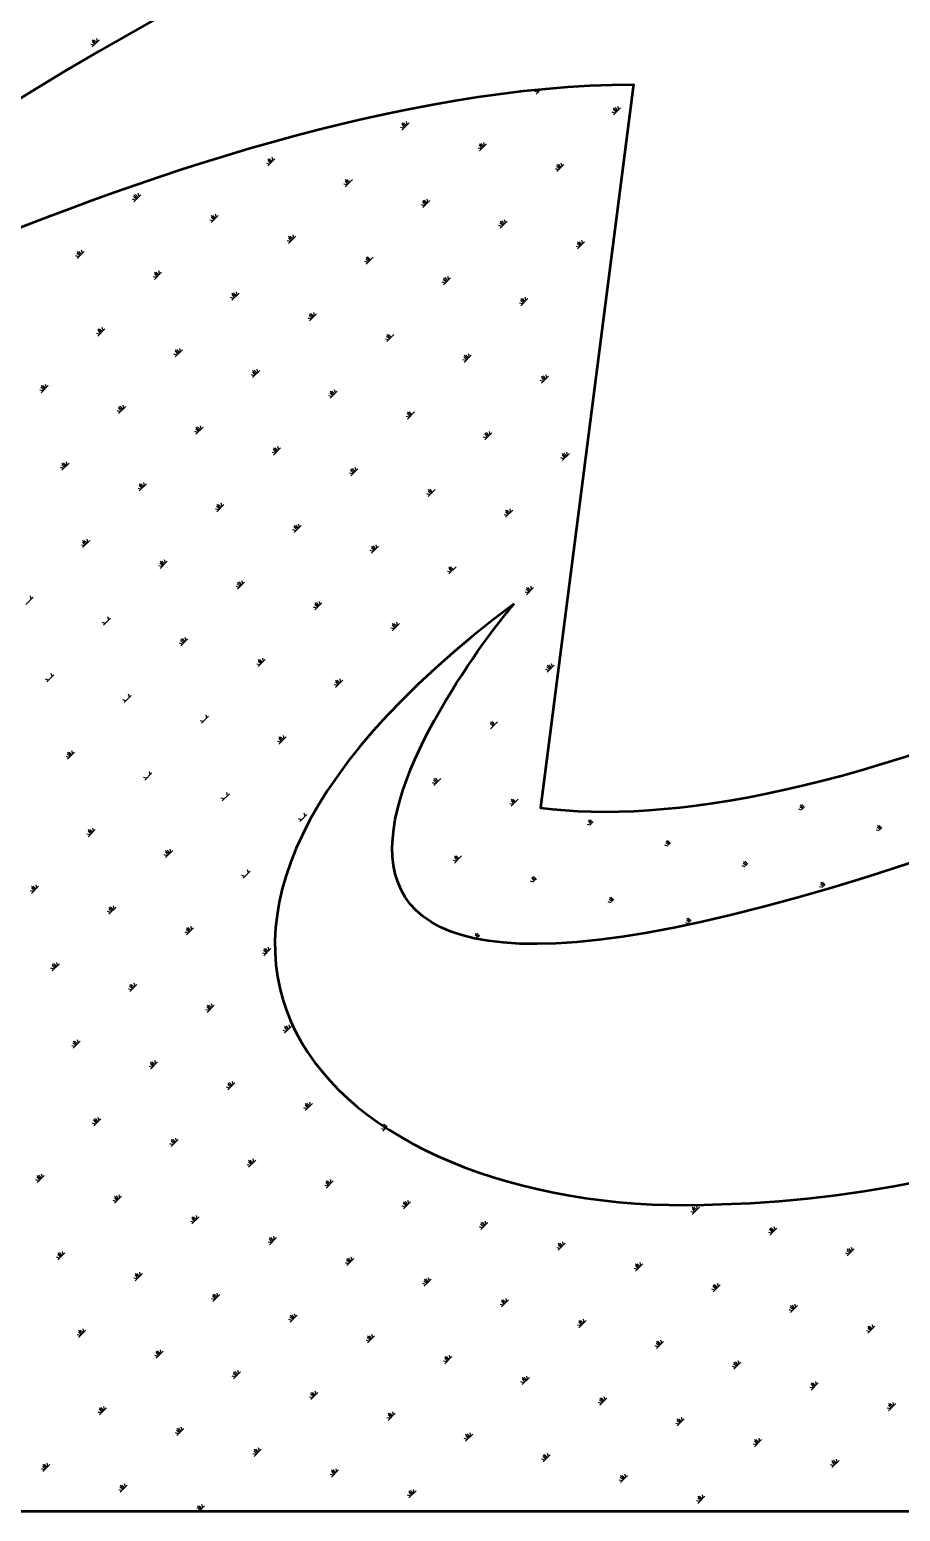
# Model space of a CAD drawing. Extents: x -2746917 to -971774, y -3334247 to -3250358.
# Drawn here: x -2602284 to -2601049, y -3279214 to -3277114 of the extents above; entities that cross this region are included whole.
import ezdxf

# ---------------------------------------------------------------- set-up
doc = ezdxf.new("R2010")
doc.units = 0
doc.header["$LTSCALE"] = 1000
doc.header["$MEASUREMENT"] = 0
doc.layers.add('PUB_TITLE', color=4, linetype='CONTINUOUS')

msp = doc.modelspace()

# ---------------------------------------------------------------- linework, layer by layer
at = {"layer": 'PUB_TITLE', "color": 4}
for p, q in [((-2602192.18, -3277135.78), (-2602196.57, -3277134.61)), ((-2602190.92, -3277134.53), (-2602194.94, -3277130.51)), ((-2602189.66, -3277133.27), (-2602194.69, -3277128.25)), ((-2602194.69, -3277138.29), (-2602184.64, -3277128.25)), ((-2602188.41, -3277132.02), (-2602192.43, -3277128)), ((-2602187.15, -3277130.76), (-2602188.33, -3277126.37)), ((-2601565.46, -3277205), (-2601558.52, -3277198.07)), ((-2601561.69, -3277201.24), (-2601564.29, -3277198.63)), ((-2601560.43, -3277199.98), (-2601562.01, -3277198.41)), ((-2601559.18, -3277198.72), (-2601559.72, -3277198.18)), ((-2601562.95, -3277202.49), (-2601567.34, -3277201.32)), ((-2601453.17, -3277231.91), (-2601457.56, -3277230.73)), ((-2601451.92, -3277230.65), (-2601455.93, -3277226.63)), ((-2601450.66, -3277229.39), (-2601455.68, -3277224.37)), ((-2601455.68, -3277234.42), (-2601445.64, -3277224.37)), ((-2601449.41, -3277228.14), (-2601453.42, -3277224.12)), ((-2601448.15, -3277226.88), (-2601449.33, -3277222.49)), ((-2601753.08, -3277253.44), (-2601757.47, -3277252.26)), ((-2601751.82, -3277252.18), (-2601755.84, -3277248.16)), ((-2601750.57, -3277250.93), (-2601755.59, -3277245.9)), ((-2601755.59, -3277255.95), (-2601745.55, -3277245.9)), ((-2601749.31, -3277249.67), (-2601753.33, -3277245.65)), ((-2601748.06, -3277248.42), (-2601749.23, -3277244.02)), ((-2601643.31, -3277282.85), (-2601647.7, -3277281.68)), ((-2601642.05, -3277281.6), (-2601646.07, -3277277.58)), ((-2601640.79, -3277280.34), (-2601645.82, -3277275.32)), ((-2601645.82, -3277285.36), (-2601635.77, -3277275.32)), ((-2601639.54, -3277279.08), (-2601643.56, -3277275.07)), ((-2601638.28, -3277277.83), (-2601639.46, -3277273.44)), ((-2601943.21, -3277304.38), (-2601947.6, -3277303.21)), ((-2601941.96, -3277303.13), (-2601945.98, -3277299.11)), ((-2601940.7, -3277301.87), (-2601945.73, -3277296.85)), ((-2601945.73, -3277306.9), (-2601935.68, -3277296.85)), ((-2601939.45, -3277300.62), (-2601943.46, -3277296.6)), ((-2601938.19, -3277299.36), (-2601939.37, -3277294.97)), ((-2601531.02, -3277309.75), (-2601536.04, -3277304.73)), ((-2601536.04, -3277314.78), (-2601526, -3277304.73)), ((-2601529.77, -3277308.5), (-2601533.78, -3277304.48)), ((-2601528.51, -3277307.24), (-2601529.69, -3277302.85)), ((-2601533.53, -3277312.27), (-2601537.92, -3277311.09)), ((-2601532.28, -3277311.01), (-2601536.29, -3277306.99)), ((-2602128.33, -3277350.31), (-2602129.5, -3277345.92)), ((-2601833.44, -3277333.8), (-2601837.83, -3277332.62)), ((-2601832.18, -3277332.54), (-2601836.2, -3277328.52)), ((-2601830.93, -3277331.29), (-2601835.95, -3277326.26)), ((-2601835.95, -3277336.31), (-2601825.91, -3277326.26)), ((-2601829.67, -3277330.03), (-2601833.69, -3277326.01)), ((-2602133.35, -3277355.33), (-2602137.74, -3277354.15)), ((-2602132.09, -3277354.07), (-2602136.11, -3277350.06)), ((-2602130.84, -3277352.82), (-2602135.86, -3277347.8)), ((-2602135.86, -3277357.84), (-2602125.81, -3277347.8)), ((-2602129.58, -3277351.56), (-2602133.6, -3277347.55)), ((-2601723.67, -3277363.21), (-2601728.06, -3277362.04)), ((-2601722.41, -3277361.96), (-2601726.43, -3277357.94)), ((-2601721.15, -3277360.7), (-2601726.18, -3277355.68)), ((-2601726.18, -3277365.72), (-2601716.13, -3277355.68)), ((-2601719.9, -3277359.45), (-2601723.92, -3277355.43)), ((-2601718.64, -3277358.19), (-2601719.82, -3277353.8)), ((-2602023.57, -3277384.74), (-2602027.96, -3277383.57)), ((-2602022.32, -3277383.49), (-2602026.34, -3277379.47)), ((-2602021.06, -3277382.23), (-2602026.09, -3277377.21)), ((-2602026.09, -3277387.26), (-2602016.04, -3277377.21)), ((-2602019.81, -3277380.98), (-2602023.83, -3277376.96)), ((-2602018.55, -3277379.72), (-2602019.73, -3277375.33)), ((-2601612.64, -3277391.37), (-2601616.65, -3277387.35)), ((-2601611.38, -3277390.11), (-2601616.4, -3277385.09)), ((-2601616.4, -3277395.14), (-2601606.36, -3277385.09)), ((-2601610.13, -3277388.86), (-2601614.14, -3277384.84)), ((-2601608.87, -3277387.6), (-2601610.05, -3277383.21)), ((-2601912.54, -3277412.9), (-2601916.56, -3277408.88)), ((-2601911.29, -3277411.65), (-2601916.31, -3277406.62)), ((-2601916.31, -3277416.67), (-2601906.27, -3277406.62)), ((-2601910.03, -3277410.39), (-2601914.05, -3277406.37)), ((-2601908.78, -3277409.14), (-2601909.95, -3277404.74)), ((-2601613.89, -3277392.63), (-2601618.28, -3277391.45)), ((-2602212.45, -3277434.43), (-2602216.47, -3277430.42)), ((-2602211.2, -3277433.18), (-2602216.22, -3277428.16)), ((-2602216.22, -3277438.2), (-2602206.17, -3277428.16)), ((-2602209.94, -3277431.92), (-2602213.96, -3277427.91)), ((-2602208.69, -3277430.67), (-2602209.86, -3277426.28)), ((-2601913.8, -3277414.16), (-2601918.19, -3277412.98)), ((-2601504.12, -3277422.04), (-2601508.51, -3277420.86)), ((-2601502.86, -3277420.78), (-2601506.88, -3277416.77)), ((-2601501.61, -3277419.53), (-2601506.63, -3277414.51)), ((-2601506.63, -3277424.55), (-2601496.58, -3277414.51)), ((-2601500.35, -3277418.27), (-2601504.37, -3277414.25)), ((-2601499.1, -3277417.02), (-2601500.27, -3277412.63)), ((-2602213.71, -3277435.69), (-2602218.1, -3277434.51)), ((-2601804.03, -3277443.57), (-2601808.42, -3277442.4)), ((-2601802.77, -3277442.32), (-2601806.79, -3277438.3)), ((-2601801.51, -3277441.06), (-2601806.54, -3277436.04)), ((-2601806.54, -3277446.08), (-2601796.49, -3277436.04)), ((-2601800.26, -3277439.81), (-2601804.28, -3277435.79)), ((-2602103.93, -3277465.1), (-2602108.32, -3277463.93)), ((-2602102.68, -3277463.85), (-2602106.7, -3277459.83)), ((-2602101.42, -3277462.59), (-2602106.45, -3277457.57)), ((-2602106.45, -3277467.62), (-2602096.4, -3277457.57)), ((-2602100.17, -3277461.34), (-2602104.19, -3277457.32)), ((-2602098.91, -3277460.08), (-2602100.09, -3277455.69)), ((-2601694.25, -3277472.99), (-2601698.64, -3277471.81)), ((-2601693, -3277471.73), (-2601697.01, -3277467.71)), ((-2601691.74, -3277470.47), (-2601696.76, -3277465.45)), ((-2601696.76, -3277475.5), (-2601686.72, -3277465.45)), ((-2601690.49, -3277469.22), (-2601694.5, -3277465.2)), ((-2601689.23, -3277467.96), (-2601690.41, -3277463.57)), ((-2601994.16, -3277494.52), (-2601998.55, -3277493.34)), ((-2601992.9, -3277493.26), (-2601996.92, -3277489.24)), ((-2601991.65, -3277492.01), (-2601996.67, -3277486.98)), ((-2601996.67, -3277497.03), (-2601986.63, -3277486.98)), ((-2601990.39, -3277490.75), (-2601994.41, -3277486.73)), ((-2601989.14, -3277489.5), (-2601990.31, -3277485.1)), ((-2601579.46, -3277497.38), (-2601580.63, -3277492.99)), ((-2601879.36, -3277518.91), (-2601880.54, -3277514.52)), ((-2601584.48, -3277502.4), (-2601588.87, -3277501.22)), ((-2601583.22, -3277501.14), (-2601587.24, -3277497.13)), ((-2601581.97, -3277499.89), (-2601586.99, -3277494.87)), ((-2601586.99, -3277504.91), (-2601576.94, -3277494.87)), ((-2601580.71, -3277498.63), (-2601584.73, -3277494.61)), ((-2601884.39, -3277523.93), (-2601888.78, -3277522.76)), ((-2601883.13, -3277522.68), (-2601887.15, -3277518.66)), ((-2601881.87, -3277521.42), (-2601886.9, -3277516.4)), ((-2601886.9, -3277526.44), (-2601876.85, -3277516.4)), ((-2601880.62, -3277520.17), (-2601884.64, -3277516.15)), ((-2602184.29, -3277545.46), (-2602188.68, -3277544.29)), ((-2602183.04, -3277544.21), (-2602187.06, -3277540.19)), ((-2602181.78, -3277542.95), (-2602186.81, -3277537.93)), ((-2602186.81, -3277547.98), (-2602176.76, -3277537.93)), ((-2602180.53, -3277541.7), (-2602184.55, -3277537.68)), ((-2602179.27, -3277540.44), (-2602180.45, -3277536.05)), ((-2601774.61, -3277553.35), (-2601779, -3277552.17)), ((-2601773.36, -3277552.09), (-2601777.37, -3277548.07)), ((-2601772.1, -3277550.83), (-2601777.12, -3277545.81)), ((-2601777.12, -3277555.86), (-2601767.08, -3277545.81)), ((-2601770.85, -3277549.58), (-2601774.86, -3277545.56)), ((-2602074.52, -3277574.88), (-2602078.91, -3277573.7)), ((-2602073.26, -3277573.62), (-2602077.28, -3277569.6)), ((-2602072.01, -3277572.37), (-2602077.03, -3277567.34)), ((-2602077.03, -3277577.39), (-2602066.99, -3277567.34)), ((-2602070.75, -3277571.11), (-2602074.77, -3277567.09)), ((-2602069.5, -3277569.86), (-2602070.67, -3277565.46)), ((-2601663.58, -3277581.5), (-2601667.6, -3277577.49)), ((-2601662.33, -3277580.25), (-2601667.35, -3277575.23)), ((-2601667.35, -3277585.27), (-2601657.3, -3277575.23)), ((-2601661.07, -3277578.99), (-2601665.09, -3277574.97)), ((-2601659.82, -3277577.74), (-2601660.99, -3277573.35)), ((-2601962.24, -3277601.78), (-2601967.26, -3277596.76)), ((-2601967.26, -3277606.8), (-2601957.21, -3277596.76)), ((-2601960.98, -3277600.53), (-2601965, -3277596.51)), ((-2601959.72, -3277599.27), (-2601960.9, -3277594.88)), ((-2601664.84, -3277582.76), (-2601669.23, -3277581.58)), ((-2602262.14, -3277623.31), (-2602267.17, -3277618.29)), ((-2602267.17, -3277628.34), (-2602257.12, -3277618.29)), ((-2602260.89, -3277622.06), (-2602264.91, -3277618.04)), ((-2602259.63, -3277620.8), (-2602260.81, -3277616.41)), ((-2601964.75, -3277604.29), (-2601969.14, -3277603.12)), ((-2601963.49, -3277603.04), (-2601967.51, -3277599.02)), ((-2601555.06, -3277612.17), (-2601559.46, -3277611)), ((-2601553.81, -3277610.92), (-2601557.83, -3277606.9)), ((-2601552.55, -3277609.66), (-2601557.58, -3277604.64)), ((-2601557.58, -3277614.68), (-2601547.53, -3277604.64)), ((-2601551.3, -3277608.41), (-2601555.32, -3277604.39)), ((-2601550.04, -3277607.15), (-2601551.22, -3277602.76)), ((-2602264.65, -3277625.82), (-2602269.05, -3277624.65)), ((-2602263.4, -3277624.57), (-2602267.42, -3277620.55)), ((-2601854.97, -3277633.71), (-2601859.36, -3277632.53)), ((-2601853.72, -3277632.45), (-2601857.73, -3277628.43)), ((-2601852.46, -3277631.19), (-2601857.48, -3277626.17)), ((-2601857.48, -3277636.22), (-2601847.44, -3277626.17)), ((-2601851.21, -3277629.94), (-2601855.22, -3277625.92)), ((-2601849.95, -3277628.68), (-2601851.13, -3277624.29)), ((-2602154.88, -3277655.24), (-2602159.27, -3277654.06)), ((-2602153.62, -3277653.98), (-2602157.64, -3277649.96)), ((-2602152.37, -3277652.73), (-2602157.39, -3277647.7)), ((-2602157.39, -3277657.75), (-2602147.35, -3277647.7)), ((-2602151.11, -3277651.47), (-2602155.13, -3277647.45)), ((-2602149.86, -3277650.22), (-2602151.03, -3277645.82)), ((-2601745.2, -3277663.12), (-2601749.59, -3277661.94)), ((-2601743.94, -3277661.86), (-2601747.96, -3277657.85)), ((-2601742.69, -3277660.61), (-2601747.71, -3277655.59)), ((-2601747.71, -3277665.63), (-2601737.66, -3277655.59)), ((-2601741.43, -3277659.35), (-2601745.45, -3277655.33)), ((-2602043.85, -3277683.4), (-2602047.87, -3277679.38)), ((-2602042.6, -3277682.14), (-2602047.62, -3277677.12)), ((-2602047.62, -3277687.16), (-2602037.57, -3277677.12)), ((-2602041.34, -3277680.89), (-2602045.36, -3277676.87)), ((-2602040.08, -3277679.63), (-2602041.26, -3277675.24)), ((-2602045.11, -3277684.65), (-2602049.5, -3277683.48)), ((-2601635.42, -3277692.53), (-2601639.82, -3277691.36)), ((-2601634.17, -3277691.28), (-2601638.19, -3277687.26)), ((-2601632.91, -3277690.02), (-2601637.94, -3277685)), ((-2601637.94, -3277695.04), (-2601627.89, -3277685)), ((-2601631.66, -3277688.77), (-2601635.68, -3277684.75)), ((-2601630.4, -3277687.51), (-2601631.58, -3277683.12)), ((-2601935.33, -3277714.07), (-2601939.72, -3277712.89)), ((-2601934.08, -3277712.81), (-2601938.09, -3277708.79)), ((-2601932.82, -3277711.55), (-2601937.84, -3277706.53)), ((-2601937.84, -3277716.58), (-2601927.8, -3277706.53)), ((-2601931.57, -3277710.3), (-2601935.58, -3277706.28)), ((-2601930.31, -3277709.04), (-2601931.49, -3277704.65)), ((-2601525.65, -3277721.95), (-2601530.04, -3277720.77)), ((-2601524.4, -3277720.69), (-2601528.41, -3277716.67)), ((-2601523.14, -3277719.44), (-2601528.16, -3277714.41)), ((-2601528.16, -3277724.46), (-2601518.12, -3277714.41)), ((-2601521.88, -3277718.18), (-2601525.9, -3277714.16)), ((-2601520.63, -3277716.92), (-2601521.8, -3277712.53)), ((-2602235.24, -3277735.6), (-2602239.63, -3277734.42)), ((-2602233.98, -3277734.34), (-2602238, -3277730.32)), ((-2602232.73, -3277733.09), (-2602237.75, -3277728.06)), ((-2602237.75, -3277738.11), (-2602227.71, -3277728.06)), ((-2602231.47, -3277731.83), (-2602235.49, -3277727.81)), ((-2602230.22, -3277730.58), (-2602231.39, -3277726.18)), ((-2601825.56, -3277743.48), (-2601829.95, -3277742.3)), ((-2601824.3, -3277742.22), (-2601828.32, -3277738.21)), ((-2601823.05, -3277740.97), (-2601828.07, -3277735.95)), ((-2601828.07, -3277745.99), (-2601818.02, -3277735.95)), ((-2601821.79, -3277739.71), (-2601825.81, -3277735.69)), ((-2601820.54, -3277738.46), (-2601821.71, -3277734.07)), ((-2602125.47, -3277765.01), (-2602129.86, -3277763.84)), ((-2602124.21, -3277763.76), (-2602128.23, -3277759.74)), ((-2602122.96, -3277762.5), (-2602127.98, -3277757.48)), ((-2602127.98, -3277767.52), (-2602117.93, -3277757.48)), ((-2602121.7, -3277761.25), (-2602125.72, -3277757.23)), ((-2602120.44, -3277759.99), (-2602121.62, -3277755.6)), ((-2601713.27, -3277770.38), (-2601718.3, -3277765.36)), ((-2601718.3, -3277775.4), (-2601708.25, -3277765.36)), ((-2601712.02, -3277769.13), (-2601716.04, -3277765.11)), ((-2602013.18, -3277791.91), (-2602018.2, -3277786.89)), ((-2602018.2, -3277796.94), (-2602008.16, -3277786.89)), ((-2602011.93, -3277790.66), (-2602015.94, -3277786.64)), ((-2602010.67, -3277789.4), (-2602011.85, -3277785.01)), ((-2601715.78, -3277772.89), (-2601720.18, -3277771.72)), ((-2601714.53, -3277771.64), (-2601718.55, -3277767.62)), ((-2602015.69, -3277794.43), (-2602020.08, -3277793.25)), ((-2602014.44, -3277793.17), (-2602018.45, -3277789.15)), ((-2601606.01, -3277802.31), (-2601610.4, -3277801.13)), ((-2601604.76, -3277801.05), (-2601608.77, -3277797.03)), ((-2601603.5, -3277799.8), (-2601608.52, -3277794.77)), ((-2601608.52, -3277804.82), (-2601598.48, -3277794.77)), ((-2601602.24, -3277798.54), (-2601606.26, -3277794.52)), ((-2601600.99, -3277797.28), (-2601602.16, -3277792.89)), ((-2601905.92, -3277823.84), (-2601910.31, -3277822.66)), ((-2601904.66, -3277822.58), (-2601908.68, -3277818.57)), ((-2601903.41, -3277821.33), (-2601908.43, -3277816.31)), ((-2601908.43, -3277826.35), (-2601898.38, -3277816.31)), ((-2601902.15, -3277820.07), (-2601906.17, -3277816.05)), ((-2601900.9, -3277818.82), (-2601902.07, -3277814.43)), ((-2602205.83, -3277845.37), (-2602210.22, -3277844.2)), ((-2602204.57, -3277844.12), (-2602208.59, -3277840.1)), ((-2602203.32, -3277842.86), (-2602208.34, -3277837.84)), ((-2602208.34, -3277847.88), (-2602198.29, -3277837.84)), ((-2602202.06, -3277841.61), (-2602206.08, -3277837.59)), ((-2602200.8, -3277840.35), (-2602201.98, -3277835.96)), ((-2601794.89, -3277852), (-2601798.91, -3277847.98)), ((-2601793.63, -3277850.74), (-2601798.66, -3277845.72)), ((-2601798.66, -3277855.76), (-2601788.61, -3277845.72)), ((-2601792.38, -3277849.49), (-2601796.4, -3277845.47)), ((-2601791.12, -3277848.23), (-2601792.3, -3277843.84)), ((-2602094.8, -3277873.53), (-2602098.81, -3277869.51)), ((-2602093.54, -3277872.27), (-2602098.56, -3277867.25)), ((-2602098.56, -3277877.3), (-2602088.52, -3277867.25)), ((-2602092.29, -3277871.02), (-2602096.3, -3277867)), ((-2602091.03, -3277869.76), (-2602092.21, -3277865.37)), ((-2601796.14, -3277853.25), (-2601800.54, -3277852.08)), ((-2602096.05, -3277874.79), (-2602100.44, -3277873.61)), ((-2601686.37, -3277882.67), (-2601690.76, -3277881.49)), ((-2601685.12, -3277881.41), (-2601689.13, -3277877.39)), ((-2601683.86, -3277880.16), (-2601688.88, -3277875.13)), ((-2601688.88, -3277885.18), (-2601678.84, -3277875.13)), ((-2601682.6, -3277878.9), (-2601686.62, -3277874.88)), ((-2601986.28, -3277904.2), (-2601990.67, -3277903.02)), ((-2601985.02, -3277902.94), (-2601989.04, -3277898.93)), ((-2601983.77, -3277901.69), (-2601988.79, -3277896.67)), ((-2601988.79, -3277906.71), (-2601978.74, -3277896.67)), ((-2601982.51, -3277900.43), (-2601986.53, -3277896.41)), ((-2601981.26, -3277899.18), (-2601982.43, -3277894.79)), ((-2601576.6, -3277912.08), (-2601580.99, -3277910.9)), ((-2601575.34, -3277910.83), (-2601579.36, -3277906.81)), ((-2601574.09, -3277909.57), (-2601579.11, -3277904.55)), ((-2601579.11, -3277914.59), (-2601569.06, -3277904.55)), ((-2601572.83, -3277908.31), (-2601576.85, -3277904.3)), ((-2601571.57, -3277907.06), (-2601572.75, -3277902.67)), ((-2602288.7, -3277928.24), (-2602278.65, -3277918.2)), ((-2602281.16, -3277920.71), (-2602282.34, -3277916.32)), ((-2601876.5, -3277933.61), (-2601880.9, -3277932.44)), ((-2601875.25, -3277932.36), (-2601879.27, -3277928.34)), ((-2601873.99, -3277931.1), (-2601879.02, -3277926.08)), ((-2601879.02, -3277936.12), (-2601868.97, -3277926.08)), ((-2601872.74, -3277929.85), (-2601876.76, -3277925.83)), ((-2601871.48, -3277928.59), (-2601872.66, -3277924.2)), ((-2602176.41, -3277955.15), (-2602180.8, -3277953.97)), ((-2602178.92, -3277957.66), (-2602168.88, -3277947.61)), ((-2602171.39, -3277950.12), (-2602172.57, -3277945.73)), ((-2601764.22, -3277960.52), (-2601769.24, -3277955.49)), ((-2601769.24, -3277965.54), (-2601759.2, -3277955.49)), ((-2601762.96, -3277959.26), (-2601766.98, -3277955.24)), ((-2601761.71, -3277958), (-2601762.89, -3277953.61)), ((-2602062.87, -3277980.79), (-2602066.89, -3277976.78)), ((-2602061.62, -3277979.54), (-2602062.79, -3277975.15)), ((-2601766.73, -3277963.03), (-2601771.12, -3277961.85)), ((-2601765.48, -3277961.77), (-2601769.49, -3277957.75)), ((-2602066.64, -3277984.56), (-2602071.03, -3277983.38)), ((-2602065.38, -3277983.3), (-2602069.4, -3277979.29)), ((-2602064.13, -3277982.05), (-2602069.15, -3277977.03)), ((-2602069.15, -3277987.07), (-2602059.1, -3277977.03)), ((-2601956.86, -3278013.97), (-2601961.26, -3278012.8)), ((-2601955.61, -3278012.72), (-2601959.63, -3278008.7)), ((-2601954.35, -3278011.46), (-2601959.38, -3278006.44)), ((-2601959.38, -3278016.48), (-2601949.33, -3278006.44)), ((-2601953.1, -3278010.21), (-2601957.12, -3278006.19)), ((-2601951.84, -3278008.95), (-2601953.02, -3278004.56)), ((-2601545.93, -3278020.6), (-2601549.95, -3278016.58)), ((-2601544.67, -3278019.34), (-2601549.69, -3278014.32)), ((-2601549.69, -3278024.37), (-2601539.65, -3278014.32)), ((-2601543.42, -3278018.09), (-2601547.43, -3278014.07)), ((-2601542.16, -3278016.83), (-2601543.34, -3278012.44)), ((-2602256.77, -3278035.51), (-2602261.16, -3278034.33)), ((-2602259.28, -3278038.02), (-2602249.24, -3278027.97)), ((-2602251.75, -3278030.48), (-2602252.93, -3278026.09)), ((-2601845.84, -3278042.13), (-2601849.85, -3278038.11)), ((-2601844.58, -3278040.88), (-2601849.6, -3278035.85)), ((-2601849.6, -3278045.9), (-2601839.56, -3278035.85)), ((-2601843.32, -3278039.62), (-2601847.34, -3278035.6)), ((-2601842.07, -3278038.37), (-2601843.25, -3278033.97)), ((-2601547.18, -3278021.86), (-2601551.57, -3278020.68)), ((-2602149.51, -3278067.43), (-2602139.47, -3278057.39)), ((-2602141.98, -3278059.9), (-2602143.15, -3278055.51)), ((-2601847.09, -3278043.39), (-2601851.48, -3278042.21)), ((-2602147, -3278064.92), (-2602151.39, -3278063.74)), ((-2602037.22, -3278094.33), (-2602041.62, -3278093.16)), ((-2602039.74, -3278096.85), (-2602029.69, -3278086.8)), ((-2602032.2, -3278089.31), (-2602033.38, -3278084.92)), ((-2601626.29, -3278100.96), (-2601630.31, -3278096.94)), ((-2601625.03, -3278099.7), (-2601630.05, -3278094.68)), ((-2601630.05, -3278104.73), (-2601620.01, -3278094.68)), ((-2601623.78, -3278098.45), (-2601627.79, -3278094.43)), ((-2601927.45, -3278123.75), (-2601931.84, -3278122.57)), ((-2601926.2, -3278122.49), (-2601930.21, -3278118.47)), ((-2601924.94, -3278121.24), (-2601929.96, -3278116.21)), ((-2601929.96, -3278126.26), (-2601919.92, -3278116.21)), ((-2601923.68, -3278119.98), (-2601927.7, -3278115.96)), ((-2601922.43, -3278118.73), (-2601923.61, -3278114.33)), ((-2602227.36, -3278145.28), (-2602231.75, -3278144.1)), ((-2602226.1, -3278144.02), (-2602230.12, -3278140.01)), ((-2602224.85, -3278142.77), (-2602229.87, -3278137.75)), ((-2602229.87, -3278147.79), (-2602219.83, -3278137.75)), ((-2602223.59, -3278141.51), (-2602227.61, -3278137.5)), ((-2602222.34, -3278140.26), (-2602223.51, -3278135.87)), ((-2602112.56, -3278169.67), (-2602113.74, -3278165.28)), ((-2602117.58, -3278174.69), (-2602121.98, -3278173.52)), ((-2602120.1, -3278177.21), (-2602110.05, -3278167.16)), ((-2601707.9, -3278182.58), (-2601712.29, -3278181.4)), ((-2601706.65, -3278181.32), (-2601710.67, -3278177.3)), ((-2601705.39, -3278180.06), (-2601710.41, -3278175.04)), ((-2601710.41, -3278185.09), (-2601700.37, -3278175.04)), ((-2601704.14, -3278178.81), (-2601708.15, -3278174.79)), ((-2602007.81, -3278204.11), (-2602012.2, -3278202.93)), ((-2602010.32, -3278206.62), (-2602000.28, -3278196.57)), ((-2602002.79, -3278199.09), (-2602003.97, -3278194.69)), ((-2601596.87, -3278210.73), (-2601600.89, -3278206.72)), ((-2601595.62, -3278209.48), (-2601600.64, -3278204.46)), ((-2601600.64, -3278214.5), (-2601590.6, -3278204.46)), ((-2601594.36, -3278208.22), (-2601598.38, -3278204.2)), ((-2601900.55, -3278236.03), (-2601890.5, -3278225.99)), ((-2601893.01, -3278228.5), (-2601894.19, -3278224.11)), ((-2601598.13, -3278211.99), (-2601602.52, -3278210.81)), ((-2601188.45, -3278219.87), (-2601192.84, -3278218.69)), ((-2601187.19, -3278218.61), (-2601191.21, -3278214.6)), ((-2601185.94, -3278217.36), (-2601190.96, -3278212.34)), ((-2601184.68, -3278216.1), (-2601188.7, -3278212.09)), ((-2602196.69, -3278253.8), (-2602200.71, -3278249.78)), ((-2602195.43, -3278252.54), (-2602200.46, -3278247.52)), ((-2602200.46, -3278257.57), (-2602190.41, -3278247.52)), ((-2602194.18, -3278251.29), (-2602198.2, -3278247.27)), ((-2602192.92, -3278250.03), (-2602194.1, -3278245.64)), ((-2601898.04, -3278233.52), (-2601902.43, -3278232.34)), ((-2601488.36, -3278241.4), (-2601492.75, -3278240.23)), ((-2601487.1, -3278240.15), (-2601491.12, -3278236.13)), ((-2601485.84, -3278238.89), (-2601490.87, -3278233.87)), ((-2601484.59, -3278237.64), (-2601488.61, -3278233.62)), ((-2601078.67, -3278249.28), (-2601083.06, -3278248.11)), ((-2601077.42, -3278248.03), (-2601081.44, -3278244.01)), ((-2601076.16, -3278246.77), (-2601081.19, -3278241.75)), ((-2601074.91, -3278245.52), (-2601078.93, -3278241.5)), ((-2602197.95, -3278255.05), (-2602202.34, -3278253.88)), ((-2601378.58, -3278270.82), (-2601382.97, -3278269.64)), ((-2601377.33, -3278269.56), (-2601381.34, -3278265.54)), ((-2601376.07, -3278268.31), (-2601381.09, -3278263.28)), ((-2601374.81, -3278267.05), (-2601378.83, -3278263.03)), ((-2602088.17, -3278284.47), (-2602092.56, -3278283.29)), ((-2602086.92, -3278283.21), (-2602090.93, -3278279.19)), ((-2602085.66, -3278281.96), (-2602090.68, -3278276.93)), ((-2602090.68, -3278286.98), (-2602080.64, -3278276.93)), ((-2602084.4, -3278280.7), (-2602088.42, -3278276.68)), ((-2602083.15, -3278279.45), (-2602084.33, -3278275.05)), ((-2601678.49, -3278292.35), (-2601682.88, -3278291.17)), ((-2601677.23, -3278291.09), (-2601681.25, -3278287.08)), ((-2601675.98, -3278289.84), (-2601681, -3278284.82)), ((-2601681, -3278294.86), (-2601670.96, -3278284.82)), ((-2601674.72, -3278288.58), (-2601678.74, -3278284.56)), ((-2601978.4, -3278313.88), (-2601982.79, -3278312.7)), ((-2601980.91, -3278316.39), (-2601970.86, -3278306.35)), ((-2601973.37, -3278308.86), (-2601974.55, -3278304.47)), ((-2601268.81, -3278300.23), (-2601273.2, -3278299.05)), ((-2601267.55, -3278298.97), (-2601271.57, -3278294.96)), ((-2601266.3, -3278297.72), (-2601271.32, -3278292.7)), ((-2601265.04, -3278296.46), (-2601269.06, -3278292.45)), ((-2602277.05, -3278334.16), (-2602281.07, -3278330.14)), ((-2602275.79, -3278332.9), (-2602280.82, -3278327.88)), ((-2602280.82, -3278337.93), (-2602270.77, -3278327.88)), ((-2602274.54, -3278331.65), (-2602278.56, -3278327.63)), ((-2602273.28, -3278330.39), (-2602274.46, -3278326)), ((-2601568.72, -3278321.76), (-2601573.11, -3278320.59)), ((-2601567.46, -3278320.51), (-2601571.48, -3278316.49)), ((-2601566.2, -3278319.25), (-2601571.23, -3278314.23)), ((-2601564.95, -3278318), (-2601568.97, -3278313.98)), ((-2601159.03, -3278329.64), (-2601163.42, -3278328.47)), ((-2601157.78, -3278328.39), (-2601161.8, -3278324.37)), ((-2601156.52, -3278327.13), (-2601161.55, -3278322.11)), ((-2601155.27, -3278325.88), (-2601159.29, -3278321.86)), ((-2602278.31, -3278335.41), (-2602282.7, -3278334.24)), ((-2601458.94, -3278351.18), (-2601463.33, -3278350)), ((-2601457.69, -3278349.92), (-2601461.7, -3278345.9)), ((-2601456.43, -3278348.67), (-2601461.45, -3278343.64)), ((-2601455.17, -3278347.41), (-2601459.19, -3278343.39)), ((-2602168.53, -3278364.83), (-2602172.92, -3278363.65)), ((-2602167.28, -3278363.57), (-2602171.29, -3278359.55)), ((-2602166.02, -3278362.32), (-2602171.04, -3278357.29)), ((-2602171.04, -3278367.34), (-2602161, -3278357.29)), ((-2602164.76, -3278361.06), (-2602168.78, -3278357.04)), ((-2602163.51, -3278359.81), (-2602164.69, -3278355.41)), ((-2601347.91, -3278379.33), (-2601351.93, -3278375.32)), ((-2601346.66, -3278378.08), (-2601351.68, -3278373.06)), ((-2601345.4, -3278376.82), (-2601349.42, -3278372.81)), ((-2602058.76, -3278394.24), (-2602063.15, -3278393.07)), ((-2602057.5, -3278392.99), (-2602061.52, -3278388.97)), ((-2602056.25, -3278391.73), (-2602061.27, -3278386.71)), ((-2602061.27, -3278396.75), (-2602051.22, -3278386.71)), ((-2602054.99, -3278390.47), (-2602059.01, -3278386.46)), ((-2602053.73, -3278389.22), (-2602054.91, -3278384.83)), ((-2601647.82, -3278400.87), (-2601651.84, -3278396.85)), ((-2601646.56, -3278399.61), (-2601651.59, -3278394.59)), ((-2601645.31, -3278398.36), (-2601649.33, -3278394.34)), ((-2601349.17, -3278380.59), (-2601353.56, -3278379.41)), ((-2601946.47, -3278421.14), (-2601951.49, -3278416.12)), ((-2601951.49, -3278426.17), (-2601941.45, -3278416.12)), ((-2601945.22, -3278419.89), (-2601949.23, -3278415.87)), ((-2601943.96, -3278418.63), (-2601945.14, -3278414.24)), ((-2601649.08, -3278402.12), (-2601653.47, -3278400.95)), ((-2602246.38, -3278442.68), (-2602251.4, -3278437.65)), ((-2602251.4, -3278447.7), (-2602241.36, -3278437.65)), ((-2602245.12, -3278441.42), (-2602249.14, -3278437.4)), ((-2602243.87, -3278440.17), (-2602245.05, -3278435.77)), ((-2601948.98, -3278423.66), (-2601953.37, -3278422.48)), ((-2601947.73, -3278422.4), (-2601951.75, -3278418.38)), ((-2602248.89, -3278445.19), (-2602253.28, -3278444.01)), ((-2602247.64, -3278443.93), (-2602251.65, -3278439.91)), ((-2602139.12, -3278474.6), (-2602143.51, -3278473.43)), ((-2602137.86, -3278473.35), (-2602141.88, -3278469.33)), ((-2602136.61, -3278472.09), (-2602141.63, -3278467.07)), ((-2602141.63, -3278477.11), (-2602131.58, -3278467.07)), ((-2602135.35, -3278470.83), (-2602139.37, -3278466.82)), ((-2602134.09, -3278469.58), (-2602135.27, -3278465.19)), ((-2602028.09, -3278502.76), (-2602032.11, -3278498.74)), ((-2602026.83, -3278501.5), (-2602031.85, -3278496.48)), ((-2602031.85, -3278506.53), (-2602021.81, -3278496.48)), ((-2602025.58, -3278500.25), (-2602029.59, -3278496.23)), ((-2602024.32, -3278498.99), (-2602025.5, -3278494.6)), ((-2602029.34, -3278504.02), (-2602033.73, -3278502.84)), ((-2601919.57, -3278533.43), (-2601923.96, -3278532.25)), ((-2601918.31, -3278532.17), (-2601922.33, -3278528.16)), ((-2601917.06, -3278530.92), (-2601922.08, -3278525.9)), ((-2601922.08, -3278535.94), (-2601912.04, -3278525.9)), ((-2601915.8, -3278529.66), (-2601919.82, -3278525.64)), ((-2601914.55, -3278528.41), (-2601915.72, -3278524.02)), ((-2602219.48, -3278554.96), (-2602223.87, -3278553.79)), ((-2602218.22, -3278553.71), (-2602222.24, -3278549.69)), ((-2602216.97, -3278552.45), (-2602221.99, -3278547.43)), ((-2602221.99, -3278557.47), (-2602211.94, -3278547.43)), ((-2602215.71, -3278551.19), (-2602219.73, -3278547.18)), ((-2602214.45, -3278549.94), (-2602215.63, -3278545.55)), ((-2602109.7, -3278584.38), (-2602114.09, -3278583.2)), ((-2602108.45, -3278583.12), (-2602112.47, -3278579.1)), ((-2602107.19, -3278581.86), (-2602112.21, -3278576.84)), ((-2602112.21, -3278586.89), (-2602102.17, -3278576.84)), ((-2602105.94, -3278580.61), (-2602109.95, -3278576.59)), ((-2602104.68, -3278579.35), (-2602105.86, -3278574.96)), ((-2601997.42, -3278611.28), (-2602002.44, -3278606.26)), ((-2602002.44, -3278616.3), (-2601992.4, -3278606.26)), ((-2601996.16, -3278610.02), (-2602000.18, -3278606)), ((-2601994.91, -3278608.77), (-2601996.08, -3278604.38)), ((-2601999.93, -3278613.79), (-2602004.32, -3278612.61)), ((-2601998.67, -3278612.53), (-2602002.69, -3278608.52)), ((-2601890.16, -3278643.2), (-2601894.55, -3278642.03)), ((-2601888.9, -3278641.95), (-2601892.92, -3278637.93)), ((-2601887.64, -3278640.69), (-2601892.67, -3278635.67)), ((-2601892.67, -3278645.71), (-2601882.62, -3278635.67)), ((-2601886.39, -3278639.44), (-2601890.41, -3278635.42)), ((-2601885.13, -3278638.18), (-2601886.31, -3278633.79)), ((-2602190.06, -3278664.74), (-2602194.45, -3278663.56)), ((-2602188.81, -3278663.48), (-2602192.83, -3278659.46)), ((-2602187.55, -3278662.22), (-2602192.57, -3278657.2)), ((-2602192.57, -3278667.25), (-2602182.53, -3278657.2)), ((-2602186.3, -3278660.97), (-2602190.31, -3278656.95)), ((-2602185.04, -3278659.71), (-2602186.22, -3278655.32)), ((-2601779.13, -3278671.36), (-2601783.14, -3278667.34)), ((-2601777.87, -3278670.11), (-2601782.89, -3278665.08)), ((-2601776.62, -3278668.85), (-2601780.63, -3278664.83)), ((-2602079.03, -3278692.89), (-2602083.05, -3278688.88)), ((-2602077.78, -3278691.64), (-2602082.8, -3278686.62)), ((-2602082.8, -3278696.66), (-2602072.76, -3278686.62)), ((-2602076.52, -3278690.38), (-2602080.54, -3278686.36)), ((-2602075.27, -3278689.13), (-2602076.44, -3278684.74)), ((-2601780.38, -3278672.62), (-2601784.77, -3278671.44)), ((-2601782.89, -3278675.13), (-2601777.99, -3278670.23)), ((-2602080.29, -3278694.15), (-2602084.68, -3278692.97)), ((-2601970.52, -3278723.56), (-2601974.91, -3278722.39)), ((-2601969.26, -3278722.31), (-2601973.28, -3278718.29)), ((-2601968, -3278721.05), (-2601973.03, -3278716.03)), ((-2601973.03, -3278726.07), (-2601962.98, -3278716.03)), ((-2601966.75, -3278719.8), (-2601970.77, -3278715.78)), ((-2601965.49, -3278718.54), (-2601966.67, -3278714.15)), ((-2602270.42, -3278745.1), (-2602274.81, -3278743.92)), ((-2602269.17, -3278743.84), (-2602273.19, -3278739.82)), ((-2602267.91, -3278742.58), (-2602272.93, -3278737.56)), ((-2602272.93, -3278747.61), (-2602262.89, -3278737.56)), ((-2602266.66, -3278741.33), (-2602270.67, -3278737.31)), ((-2602265.4, -3278740.07), (-2602266.58, -3278735.68)), ((-2601860.74, -3278752.98), (-2601865.13, -3278751.8)), ((-2601859.49, -3278751.72), (-2601863.5, -3278747.7)), ((-2601858.23, -3278750.47), (-2601863.25, -3278745.44)), ((-2601863.25, -3278755.49), (-2601853.21, -3278745.44)), ((-2601856.98, -3278749.21), (-2601860.99, -3278745.19)), ((-2601855.72, -3278747.95), (-2601856.9, -3278743.56)), ((-2602160.65, -3278774.51), (-2602165.04, -3278773.33)), ((-2602159.39, -3278773.25), (-2602163.41, -3278769.24)), ((-2602158.14, -3278772), (-2602163.16, -3278766.98)), ((-2602163.16, -3278777.02), (-2602153.12, -3278766.98)), ((-2602156.88, -3278770.74), (-2602160.9, -3278766.72)), ((-2602155.63, -3278769.49), (-2602156.8, -3278765.1)), ((-2601748.46, -3278779.88), (-2601753.48, -3278774.86)), ((-2601753.48, -3278784.9), (-2601743.43, -3278774.86)), ((-2601747.2, -3278778.62), (-2601751.22, -3278774.61)), ((-2601745.95, -3278777.37), (-2601747.12, -3278772.98)), ((-2602045.85, -3278798.9), (-2602047.03, -3278794.51)), ((-2601750.97, -3278782.39), (-2601755.36, -3278781.21)), ((-2601749.71, -3278781.14), (-2601753.73, -3278777.12)), ((-2601341.29, -3278790.27), (-2601345.68, -3278789.1)), ((-2601340.03, -3278789.02), (-2601344.05, -3278785)), ((-2601338.78, -3278787.76), (-2601343.8, -3278782.74)), ((-2601343.8, -3278792.78), (-2601333.75, -3278782.74)), ((-2601337.52, -3278786.51), (-2601341.54, -3278782.49)), ((-2601336.26, -3278785.25), (-2601337.44, -3278780.86)), ((-2602050.88, -3278803.92), (-2602055.27, -3278802.75)), ((-2602049.62, -3278802.67), (-2602053.64, -3278798.65)), ((-2602048.36, -3278801.41), (-2602053.39, -3278796.39)), ((-2602053.39, -3278806.43), (-2602043.34, -3278796.39)), ((-2602047.11, -3278800.16), (-2602051.13, -3278796.14)), ((-2601641.19, -3278811.8), (-2601645.59, -3278810.63)), ((-2601639.94, -3278810.55), (-2601643.96, -3278806.53)), ((-2601638.68, -3278809.29), (-2601643.71, -3278804.27)), ((-2601643.71, -3278814.32), (-2601633.66, -3278804.27)), ((-2601637.43, -3278808.04), (-2601641.45, -3278804.02)), ((-2601636.17, -3278806.78), (-2601637.35, -3278802.39)), ((-2601230.26, -3278818.43), (-2601234.27, -3278814.41)), ((-2601229, -3278817.17), (-2601234.02, -3278812.15)), ((-2601234.02, -3278822.2), (-2601223.98, -3278812.15)), ((-2601227.75, -3278815.92), (-2601231.76, -3278811.9)), ((-2601226.49, -3278814.66), (-2601227.67, -3278810.27)), ((-2601941.1, -3278833.34), (-2601945.49, -3278832.16)), ((-2601939.85, -3278832.08), (-2601943.86, -3278828.06)), ((-2601938.59, -3278830.83), (-2601943.61, -3278825.8)), ((-2601943.61, -3278835.85), (-2601933.57, -3278825.8)), ((-2601937.34, -3278829.57), (-2601941.35, -3278825.55)), ((-2601936.08, -3278828.31), (-2601937.26, -3278823.92)), ((-2601530.16, -3278839.96), (-2601534.18, -3278835.94)), ((-2601528.91, -3278838.71), (-2601533.93, -3278833.68)), ((-2601533.93, -3278843.73), (-2601523.89, -3278833.68)), ((-2601527.65, -3278837.45), (-2601531.67, -3278833.43)), ((-2601526.4, -3278836.2), (-2601527.57, -3278831.8)), ((-2601231.51, -3278819.69), (-2601235.9, -3278818.51)), ((-2602241.01, -3278854.87), (-2602245.4, -3278853.69)), ((-2602239.75, -3278853.61), (-2602243.77, -3278849.6)), ((-2602238.5, -3278852.36), (-2602243.52, -3278847.34)), ((-2602243.52, -3278857.38), (-2602233.48, -3278847.34)), ((-2602237.24, -3278851.1), (-2602241.26, -3278847.08)), ((-2602235.99, -3278849.85), (-2602237.16, -3278845.46)), ((-2601830.07, -3278861.5), (-2601834.09, -3278857.48)), ((-2601828.82, -3278860.24), (-2601833.84, -3278855.22)), ((-2601833.84, -3278865.26), (-2601823.79, -3278855.22)), ((-2601827.56, -3278858.98), (-2601831.58, -3278854.97)), ((-2601826.31, -3278857.73), (-2601827.48, -3278853.34)), ((-2601531.42, -3278841.22), (-2601535.81, -3278840.04)), ((-2601121.74, -3278849.1), (-2601126.13, -3278847.92)), ((-2601120.48, -3278847.84), (-2601124.5, -3278843.83)), ((-2601119.23, -3278846.59), (-2601124.25, -3278841.57)), ((-2601124.25, -3278851.61), (-2601114.2, -3278841.57)), ((-2601117.97, -3278845.33), (-2601121.99, -3278841.31)), ((-2601116.72, -3278844.08), (-2601117.89, -3278839.69)), ((-2602129.98, -3278883.03), (-2602134, -3278879.01)), ((-2602128.72, -3278881.77), (-2602133.75, -3278876.75)), ((-2602133.75, -3278886.79), (-2602123.7, -3278876.75)), ((-2602127.47, -3278880.52), (-2602131.49, -3278876.5)), ((-2602126.21, -3278879.26), (-2602127.39, -3278874.87)), ((-2601831.33, -3278862.75), (-2601835.72, -3278861.57)), ((-2601421.65, -3278870.63), (-2601426.04, -3278869.46)), ((-2601420.39, -3278869.38), (-2601424.41, -3278865.36)), ((-2601419.14, -3278868.12), (-2601424.16, -3278863.1)), ((-2601424.16, -3278873.14), (-2601414.11, -3278863.1)), ((-2601417.88, -3278866.87), (-2601421.9, -3278862.85)), ((-2601416.62, -3278865.61), (-2601417.8, -3278861.22)), ((-2602131.24, -3278884.28), (-2602135.63, -3278883.11)), ((-2601721.55, -3278892.16), (-2601725.95, -3278890.99)), ((-2601720.3, -3278890.91), (-2601724.32, -3278886.89)), ((-2601719.04, -3278889.65), (-2601724.07, -3278884.63)), ((-2601724.07, -3278894.68), (-2601714.02, -3278884.63)), ((-2601717.79, -3278888.4), (-2601721.81, -3278884.38)), ((-2601716.53, -3278887.14), (-2601717.71, -3278882.75)), ((-2601311.87, -3278900.05), (-2601316.26, -3278898.87)), ((-2601310.62, -3278898.79), (-2601314.64, -3278894.77)), ((-2601309.36, -3278897.53), (-2601314.38, -3278892.51)), ((-2601314.38, -3278902.56), (-2601304.34, -3278892.51)), ((-2601308.11, -3278896.28), (-2601312.12, -3278892.26)), ((-2601306.85, -3278895.02), (-2601308.03, -3278890.63)), ((-2602021.46, -3278913.7), (-2602025.85, -3278912.52)), ((-2602020.21, -3278912.44), (-2602024.22, -3278908.42)), ((-2602018.95, -3278911.19), (-2602023.97, -3278906.16)), ((-2602023.97, -3278916.21), (-2602013.93, -3278906.16)), ((-2602017.7, -3278909.93), (-2602021.71, -3278905.91)), ((-2602016.44, -3278908.67), (-2602017.62, -3278904.28)), ((-2601611.78, -3278921.58), (-2601616.17, -3278920.4)), ((-2601610.52, -3278920.32), (-2601614.54, -3278916.3)), ((-2601609.27, -3278919.07), (-2601614.29, -3278914.04)), ((-2601614.29, -3278924.09), (-2601604.25, -3278914.04)), ((-2601608.01, -3278917.81), (-2601612.03, -3278913.79)), ((-2601606.76, -3278916.56), (-2601607.93, -3278912.17)), ((-2601199.59, -3278926.95), (-2601204.61, -3278921.93)), ((-2601204.61, -3278931.97), (-2601194.57, -3278921.93)), ((-2601198.33, -3278925.69), (-2601202.35, -3278921.68)), ((-2601197.08, -3278924.44), (-2601198.25, -3278920.05)), ((-2601911.69, -3278943.11), (-2601916.08, -3278941.93)), ((-2601910.43, -3278941.86), (-2601914.45, -3278937.84)), ((-2601909.18, -3278940.6), (-2601914.2, -3278935.58)), ((-2601914.2, -3278945.62), (-2601904.15, -3278935.58)), ((-2601907.92, -3278939.34), (-2601911.94, -3278935.33)), ((-2601906.67, -3278938.09), (-2601907.84, -3278933.7)), ((-2601496.98, -3278945.97), (-2601498.16, -3278941.58)), ((-2601202.1, -3278929.46), (-2601206.49, -3278928.28)), ((-2601200.84, -3278928.2), (-2601204.86, -3278924.19)), ((-2602211.6, -3278964.64), (-2602215.99, -3278963.47)), ((-2602210.34, -3278963.39), (-2602214.36, -3278959.37)), ((-2602209.08, -3278962.13), (-2602214.11, -3278957.11)), ((-2602214.11, -3278967.15), (-2602204.06, -3278957.11)), ((-2602207.83, -3278960.88), (-2602211.85, -3278956.86)), ((-2602206.57, -3278959.62), (-2602207.75, -3278955.23)), ((-2601796.89, -3278967.5), (-2601798.07, -3278963.11)), ((-2601502.01, -3278950.99), (-2601506.4, -3278949.82)), ((-2601500.75, -3278949.74), (-2601504.77, -3278945.72)), ((-2601499.5, -3278948.48), (-2601504.52, -3278943.46)), ((-2601504.52, -3278953.5), (-2601494.47, -3278943.46)), ((-2601498.24, -3278947.23), (-2601502.26, -3278943.21)), ((-2601092.32, -3278958.87), (-2601096.72, -3278957.7)), ((-2601091.07, -3278957.62), (-2601095.09, -3278953.6)), ((-2601089.81, -3278956.36), (-2601094.84, -3278951.34)), ((-2601094.84, -3278961.38), (-2601084.79, -3278951.34)), ((-2601088.56, -3278955.11), (-2601092.58, -3278951.09)), ((-2601087.3, -3278953.85), (-2601088.48, -3278949.46)), ((-2602096.8, -3278989.03), (-2602097.98, -3278984.64)), ((-2601801.91, -3278972.52), (-2601806.31, -3278971.35)), ((-2601800.66, -3278971.27), (-2601804.68, -3278967.25)), ((-2601799.4, -3278970.01), (-2601804.43, -3278964.99)), ((-2601804.43, -3278975.04), (-2601794.38, -3278964.99)), ((-2601798.15, -3278968.76), (-2601802.17, -3278964.74)), ((-2601392.23, -3278980.41), (-2601396.62, -3278979.23)), ((-2601390.98, -3278979.15), (-2601395, -3278975.13)), ((-2601389.72, -3278977.89), (-2601394.74, -3278972.87)), ((-2601394.74, -3278982.92), (-2601384.7, -3278972.87)), ((-2601388.47, -3278976.64), (-2601392.48, -3278972.62)), ((-2601387.21, -3278975.38), (-2601388.39, -3278970.99)), ((-2602101.82, -3278994.06), (-2602106.21, -3278992.88)), ((-2602100.57, -3278992.8), (-2602104.58, -3278988.78)), ((-2602099.31, -3278991.55), (-2602104.33, -3278986.52)), ((-2602104.33, -3278996.57), (-2602094.29, -3278986.52)), ((-2602098.06, -3278990.29), (-2602102.07, -3278986.27)), ((-2601692.14, -3279001.94), (-2601696.53, -3279000.76)), ((-2601690.88, -3279000.68), (-2601694.9, -3278996.66)), ((-2601689.63, -3278999.43), (-2601694.65, -3278994.4)), ((-2601694.65, -3279004.45), (-2601684.61, -3278994.4)), ((-2601688.37, -3278998.17), (-2601692.39, -3278994.15)), ((-2601687.12, -3278996.92), (-2601688.29, -3278992.53)), ((-2601281.2, -3279008.56), (-2601285.22, -3279004.55)), ((-2601279.95, -3279007.31), (-2601284.97, -3279002.29)), ((-2601284.97, -3279012.33), (-2601274.93, -3279002.29)), ((-2601278.69, -3279006.05), (-2601282.71, -3279002.04)), ((-2601277.44, -3279004.8), (-2601278.61, -3279000.41)), ((-2601992.05, -3279023.47), (-2601996.44, -3279022.29)), ((-2601990.79, -3279022.22), (-2601994.81, -3279018.2)), ((-2601989.54, -3279020.96), (-2601994.56, -3279015.94)), ((-2601994.56, -3279025.98), (-2601984.51, -3279015.94)), ((-2601988.28, -3279019.7), (-2601992.3, -3279015.69)), ((-2601987.03, -3279018.45), (-2601988.2, -3279014.06)), ((-2601581.11, -3279030.1), (-2601585.13, -3279026.08)), ((-2601579.86, -3279028.84), (-2601584.88, -3279023.82)), ((-2601584.88, -3279033.86), (-2601574.83, -3279023.82)), ((-2601578.6, -3279027.59), (-2601582.62, -3279023.57)), ((-2601577.34, -3279026.33), (-2601578.52, -3279021.94)), ((-2601282.46, -3279009.82), (-2601286.85, -3279008.64)), ((-2601881.02, -3279051.63), (-2601885.04, -3279047.61)), ((-2601879.76, -3279050.37), (-2601884.79, -3279045.35)), ((-2601884.79, -3279055.4), (-2601874.74, -3279045.35)), ((-2601878.51, -3279049.12), (-2601882.53, -3279045.1)), ((-2601877.25, -3279047.86), (-2601878.43, -3279043.47)), ((-2601582.37, -3279031.35), (-2601586.76, -3279030.18)), ((-2601172.68, -3279039.23), (-2601177.08, -3279038.06)), ((-2601171.43, -3279037.98), (-2601175.45, -3279033.96)), ((-2601170.17, -3279036.72), (-2601175.2, -3279031.7)), ((-2601175.2, -3279041.75), (-2601165.15, -3279031.7)), ((-2601168.92, -3279035.47), (-2601172.94, -3279031.45)), ((-2601167.66, -3279034.21), (-2601168.84, -3279029.82)), ((-2602179.67, -3279071.91), (-2602184.69, -3279066.88)), ((-2602184.69, -3279076.93), (-2602174.65, -3279066.88)), ((-2602178.42, -3279070.65), (-2602182.43, -3279066.63)), ((-2602177.16, -3279069.39), (-2602178.34, -3279065)), ((-2601882.27, -3279052.88), (-2601886.67, -3279051.71)), ((-2601472.59, -3279060.77), (-2601476.98, -3279059.59)), ((-2601471.34, -3279059.51), (-2601475.36, -3279055.49)), ((-2601470.08, -3279058.25), (-2601475.1, -3279053.23)), ((-2601475.1, -3279063.28), (-2601465.06, -3279053.23)), ((-2601468.83, -3279057), (-2601472.84, -3279052.98)), ((-2601467.57, -3279055.74), (-2601468.75, -3279051.35)), ((-2601062.91, -3279068.65), (-2601067.3, -3279067.47)), ((-2601061.66, -3279067.39), (-2601065.67, -3279063.37)), ((-2601060.4, -3279066.14), (-2601065.42, -3279061.11)), ((-2601065.42, -3279071.16), (-2601055.38, -3279061.11)), ((-2601059.14, -3279064.88), (-2601063.16, -3279060.86)), ((-2601057.89, -3279063.63), (-2601059.07, -3279059.23)), ((-2602182.18, -3279074.42), (-2602186.57, -3279073.24)), ((-2602180.93, -3279073.16), (-2602184.94, -3279069.14)), ((-2601772.5, -3279082.3), (-2601776.89, -3279081.12)), ((-2601771.24, -3279081.04), (-2601775.26, -3279077.02)), ((-2601769.99, -3279079.79), (-2601775.01, -3279074.76)), ((-2601775.01, -3279084.81), (-2601764.97, -3279074.76)), ((-2601768.73, -3279078.53), (-2601772.75, -3279074.51)), ((-2601767.48, -3279077.28), (-2601768.65, -3279072.89)), ((-2601362.82, -3279090.18), (-2601367.21, -3279089)), ((-2601361.56, -3279088.92), (-2601365.58, -3279084.91)), ((-2601360.31, -3279087.67), (-2601365.33, -3279082.65)), ((-2601365.33, -3279092.69), (-2601355.29, -3279082.65)), ((-2601359.05, -3279086.41), (-2601363.07, -3279082.4)), ((-2601357.8, -3279085.16), (-2601358.97, -3279080.77)), ((-2602072.41, -3279103.83), (-2602076.8, -3279102.65)), ((-2602071.15, -3279102.58), (-2602075.17, -3279098.56)), ((-2602069.9, -3279101.32), (-2602074.92, -3279096.3)), ((-2602074.92, -3279106.34), (-2602064.87, -3279096.3)), ((-2602068.64, -3279100.06), (-2602072.66, -3279096.05)), ((-2602067.39, -3279098.81), (-2602068.56, -3279094.42)), ((-2601662.73, -3279111.71), (-2601667.12, -3279110.54)), ((-2601661.47, -3279110.46), (-2601665.49, -3279106.44)), ((-2601660.22, -3279109.2), (-2601665.24, -3279104.18)), ((-2601665.24, -3279114.22), (-2601655.19, -3279104.18)), ((-2601658.96, -3279107.95), (-2601662.98, -3279103.93)), ((-2601657.7, -3279106.69), (-2601658.88, -3279102.3)), ((-2601248.02, -3279114.57), (-2601249.2, -3279110.18)), ((-2601961.38, -3279131.99), (-2601965.4, -3279127.97)), ((-2601960.12, -3279130.73), (-2601965.15, -3279125.71)), ((-2601965.15, -3279135.76), (-2601955.1, -3279125.71)), ((-2601958.87, -3279129.48), (-2601962.89, -3279125.46)), ((-2601957.61, -3279128.22), (-2601958.79, -3279123.83)), ((-2601547.93, -3279136.1), (-2601549.11, -3279131.71)), ((-2601253.05, -3279119.59), (-2601257.44, -3279118.42)), ((-2601251.79, -3279118.34), (-2601255.81, -3279114.32)), ((-2601250.53, -3279117.08), (-2601255.56, -3279112.06)), ((-2601255.56, -3279122.11), (-2601245.51, -3279112.06)), ((-2601249.28, -3279115.83), (-2601253.3, -3279111.81)), ((-2602261.29, -3279153.52), (-2602265.3, -3279149.5)), ((-2602260.03, -3279152.27), (-2602265.05, -3279147.24)), ((-2602265.05, -3279157.29), (-2602255.01, -3279147.24)), ((-2602258.78, -3279151.01), (-2602262.79, -3279146.99)), ((-2602257.52, -3279149.75), (-2602258.7, -3279145.36)), ((-2601962.63, -3279133.24), (-2601967.03, -3279132.07)), ((-2601552.95, -3279141.13), (-2601557.34, -3279139.95)), ((-2601551.7, -3279139.87), (-2601555.72, -3279135.85)), ((-2601550.44, -3279138.61), (-2601555.46, -3279133.59)), ((-2601555.46, -3279143.64), (-2601545.42, -3279133.59)), ((-2601549.19, -3279137.36), (-2601553.2, -3279133.34)), ((-2601143.27, -3279149.01), (-2601147.66, -3279147.83)), ((-2601142.02, -3279147.75), (-2601146.03, -3279143.73)), ((-2601140.76, -3279146.5), (-2601145.78, -3279141.47)), ((-2601145.78, -3279151.52), (-2601135.74, -3279141.47)), ((-2601139.5, -3279145.24), (-2601143.52, -3279141.22)), ((-2601138.25, -3279143.99), (-2601139.43, -3279139.59)), ((-2602262.54, -3279154.78), (-2602266.93, -3279153.6)), ((-2601852.86, -3279162.66), (-2601857.25, -3279161.48)), ((-2601851.6, -3279161.4), (-2601855.62, -3279157.39)), ((-2601850.35, -3279160.15), (-2601855.37, -3279155.12)), ((-2601855.37, -3279165.17), (-2601845.33, -3279155.12)), ((-2601849.09, -3279158.89), (-2601853.11, -3279154.87)), ((-2601847.84, -3279157.64), (-2601849.01, -3279153.25)), ((-2601443.18, -3279170.54), (-2601447.57, -3279169.36)), ((-2601441.92, -3279169.28), (-2601445.94, -3279165.27)), ((-2601440.67, -3279168.03), (-2601445.69, -3279163.01)), ((-2601445.69, -3279173.05), (-2601435.65, -3279163.01)), ((-2601439.41, -3279166.77), (-2601443.43, -3279162.76)), ((-2601438.16, -3279165.52), (-2601439.33, -3279161.13)), ((-2602152.77, -3279184.19), (-2602157.16, -3279183.01)), ((-2602151.51, -3279182.94), (-2602155.53, -3279178.92)), ((-2602150.26, -3279181.68), (-2602155.28, -3279176.66)), ((-2602155.28, -3279186.7), (-2602145.23, -3279176.66)), ((-2602149, -3279180.42), (-2602153.02, -3279176.41)), ((-2602147.75, -3279179.17), (-2602148.92, -3279174.78)), ((-2601743.09, -3279192.07), (-2601747.48, -3279190.9)), ((-2601741.83, -3279190.82), (-2601745.85, -3279186.8)), ((-2601740.58, -3279189.56), (-2601745.6, -3279184.54)), ((-2601745.6, -3279194.58), (-2601735.55, -3279184.54)), ((-2601739.32, -3279188.31), (-2601743.34, -3279184.29)), ((-2601738.06, -3279187.05), (-2601739.24, -3279182.66)), ((-2601332.15, -3279198.7), (-2601336.17, -3279194.68)), ((-2601330.89, -3279197.44), (-2601335.92, -3279192.42)), ((-2601335.92, -3279202.47), (-2601325.87, -3279192.42)), ((-2601329.64, -3279196.19), (-2601333.66, -3279192.17)), ((-2601328.38, -3279194.93), (-2601329.56, -3279190.54)), ((-2602042.99, -3279213.6), (-2602047.39, -3279212.43)), ((-2602041.74, -3279212.35), (-2602045.76, -3279208.33)), ((-2602040.48, -3279211.09), (-2602045.51, -3279206.07)), ((-2602039.23, -3279209.84), (-2602043.25, -3279205.82)), ((-2602043.14, -3279213.75), (-2602035.46, -3279206.07)), ((-2602037.97, -3279208.58), (-2602039.15, -3279204.19)), ((-2601633.51, -3279213.75), (-2601633.56, -3279213.7)), ((-2601629.02, -3279213.75), (-2601629.47, -3279212.07)), ((-2601333.41, -3279199.95), (-2601337.8, -3279198.78))]:
    msp.add_line(p, q, dxfattribs=at)
at = {"layer": 'PUB_TITLE', "color": 4, "lineweight": 53}
for points, knots in [([(-2602796.86, -3277551.84), (-2602796.86, -3276842.35), (-2602796.86, -3276129.28), (-2602796.86, -3276129.28), (-2602796.86, -3275985.93), (-2602679.58, -3275868.63), (-2602536.21, -3275868.63), (-2602536.21, -3275868.63), (-2599712.43, -3275868.63), (-2599712.43, -3275868.63), (-2599569.07, -3275868.63), (-2599451.77, -3275985.93), (-2599451.77, -3276129.28), (-2599451.77, -3276129.28), (-2599451.77, -3276704.94), (-2599451.77, -3277336.43)], [6.4974833, 6.4974833, 6.4974833, 6.4974833, 7, 7, 7, 8, 8, 8, 9, 9, 9, 10, 10, 10, 10.4515092, 10.4515092, 10.4515092, 10.4515092]), ([(-2599900.48, -3276591.88), (-2599147.38, -3276712.82), (-2599747.16, -3277592.83), (-2600530.77, -3277928.46), (-2599977.88, -3277541.02), (-2599614.63, -3276812.04), (-2600570.23, -3277049.92), (-2600570.23, -3277049.92), (-2600713.98, -3278013.28), (-2600713.98, -3278013.28), (-2601101.28, -3278194.13), (-2601379.33, -3278239.35), (-2601559.06, -3278216.73), (-2601559.06, -3278216.73), (-2601427.24, -3277191.22), (-2601427.24, -3277191.22), (-2602080.27, -3277194.26), (-2602927.66, -3277698.82), (-2603036.94, -3277741.91), (-2602158.51, -3277012.65), (-2600980.26, -3276418.47), (-2599900.48, -3276591.88)], [0, 0, 0, 0, 1, 1, 1, 2, 2, 2, 3, 3, 3, 4, 4, 4, 5, 5, 5, 6, 6, 6, 7, 7, 7, 7]), ([(-2601596.63, -3277927.29), (-2601596.63, -3277927.29), (-2602241.53, -3278691.23), (-2601038.32, -3278296.18), (-2600142.75, -3278010.93), (-2599346.57, -3277326.39), (-2599307.97, -3277127.81), (-2599307.97, -3277127.81), (-2599413.48, -3277539.54), (-2599662.04, -3277876.81), (-2599688.41, -3277960.6), (-2600427.27, -3278756.83), (-2601302.36, -3278778.54), (-2601835.15, -3278804.16), (-2602259.93, -3278424.6), (-2601596.63, -3277927.29)], [0, 0, 0, 0, 1, 1, 1, 2, 2, 2, 3, 3, 3, 4, 4, 4, 5, 5, 5, 5]), ([(-2599451.77, -3277515.64), (-2599451.77, -3278230), (-2599451.77, -3278953.08), (-2599451.77, -3278953.08), (-2599451.77, -3279096.43), (-2599569.07, -3279213.75), (-2599712.43, -3279213.75), (-2599712.43, -3279213.75), (-2602536.21, -3279213.75), (-2602536.21, -3279213.75), (-2602679.58, -3279213.75), (-2602796.86, -3279096.43), (-2602796.86, -3278953.08), (-2602796.86, -3278953.08), (-2602796.86, -3278299.21), (-2602796.86, -3277620.76)], [2.4939707, 2.4939707, 2.4939707, 2.4939707, 3, 3, 3, 4, 4, 4, 5, 5, 5, 6, 6, 6, 6.4812039, 6.4812039, 6.4812039, 6.4812039])]:
    msp.add_open_spline(points, degree=3, knots=knots, dxfattribs=at)

doc.saveas('drawing.dxf')
